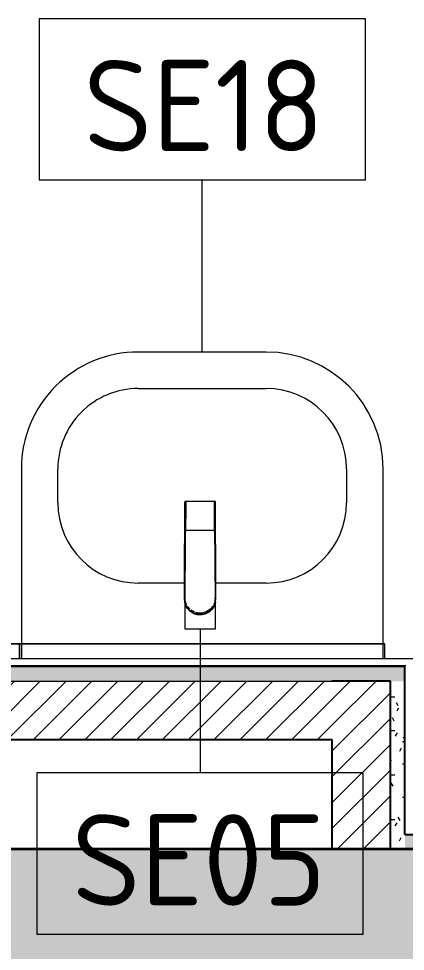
# Model space of a CAD drawing. Header units: millimetres. Extents: x 63482 to 319368, y -8553 to 29000.
# Drawn here: x 314428 to 314957, y 5260 to 6537 of the extents above; entities that cross this region are included whole.
import ezdxf

# ---------------------------------------------------------------- set-up
doc = ezdxf.new("R2010")
doc.units = ezdxf.units.MM
for name, color, linetype, lineweight, true_color in [('0-1', 7, 'Continuous', 9, 0x4994b4), ('A-WALL-1', 7, 'Continuous', 25, 0x3c3c3c), ('A-WALL-3', 7, 'Continuous', 35, 0x3c3c3c), ('A-WALL-FNSH-1', 7, 'Continuous', 15, 0x3c3c3c), ('P-SANR-FIXT-1', 7, 'Continuous', 15, 0x4994b4)]:
    doc.layers.add(name, color=color, linetype=linetype, lineweight=lineweight, true_color=true_color)
for name, color, linetype, lineweight in [('A-WALL', 7, 'Continuous', 9), ('I-FURN', 7, 'Continuous', 9), ('I-WALL', 7, 'Continuous', 9), ('P-SANR-FIXT-IDEN', 7, 'Continuous', 9)]:
    doc.layers.add(name, color=color, linetype=linetype, lineweight=lineweight)
doc.styles.add('GOST Common', font='GOST_Common.ttf', dxfattribs={"height": 125})
pattern_1 = [(45, (199296.17, 0), (-17.6776695, 17.6776695), [])]
pattern_2 = [(0, (199296.17, 0), (60.96, 15.24), [5.029, -40.691, 5.029, -40.691, -243.84]), (0, (199296.17, 0), (60.96, 15.24), [-91.44, 5.029, -86.411, 5.029, -40.691, -106.68]), (0, (199296.17, 0), (60.96, 15.24), [-228.6, 5.029, -25.451, 5.029, -71.171]), (120, (199319.03, 7.62), (-43.6782272, 45.1729086), [5.029, -40.691, 5.029, -40.691, -243.84]), (120, (199319.03, 7.62), (-43.6782272, 45.1729086), [-91.44, 5.029, -86.411, 5.029, -40.691, -106.68]), (120, (199319.03, 7.62), (-43.6782272, 45.1729086), [-228.6, 5.029, -25.451, 5.029, -71.171]), (240, (199326.65, 38.1), (-17.2817728, -60.4129086), [5.029, -40.691, 5.029, -40.691, -243.84]), (240, (199326.65, 38.1), (-17.2817728, -60.4129086), [-91.44, 5.029, -86.411, 5.029, -40.691, -106.68]), (240, (199326.65, 38.1), (-17.2817728, -60.4129086), [-228.6, 5.029, -25.451, 5.029, -71.171])]

# ---------------------------------------------------------------- blocks, each defined once
blk = doc.blocks.new('зеркало круглое500д - 1_22а зеркало круглое d500-V376-Фрагмент 3_3')
at = {"layer": 'I-FURN'}
for p, q in [((-250, 0), (-250, -20)), ((250, -20), (250, 0)), ((-250, -20), (243.7, -20)), ((250, -20), (-250, -20)), ((243.7, -20), (250, -20))]:
    blk.add_line(p, q, dxfattribs=at)
blk = doc.blocks.new('зеркало круглое500д - 1_22а зеркало круглое d500-30453653-Фрагмент 3_3')
at = {"layer": 'I-FURN'}
for p, q in [((-250, 0), (-250, -20)), ((250, -20), (250, 0)), ((-250, -20), (250, -20)), ((250, -20), (-250, -20))]:
    blk.add_line(p, q, dxfattribs=at)
blk = doc.blocks.new('Раковина Roca Debba 50x42 - гибкая подводка_ 640х550х165 PN6_3_ ХВ_ГВ накидная гайка BP DN15_ К-гл_кон_ П DN 50-30803987-Фрагмент 3_3')
at = {"layer": 'P-SANR-FIXT-1'}
for p, q in [((-255, -0.2), (-255, -20.2)), ((240, -20.2), (240, -0.2)), ((-255, -20.2), (-255, -260)), ((240, -260), (240, -20.2)), ((-95, -103.6), (-25.8, -103.6)), ((16.6, -103.6), (80, -103.6)), ((-205, -260), (-205, -213.6)), ((190, -213.6), (190, -260)), ((80, -370), (-95, -370)), ((-95, -420), (80, -420))]:
    blk.add_line(p, q, dxfattribs=at)
for centre, radius, start, end in [((-95, -213.6), 110, 90, 180), ((80, -213.6), 110, 0, 90), ((-95, -260), 160, 180, 270), ((-95, -260), 110, 180, 270), ((80, -260), 160, 270, 0), ((80, -260), 110, 270, 0)]:
    blk.add_arc(centre, radius, start, end, dxfattribs=at)
blk = doc.blocks.new('смеситель для раковины - Default-V393-Фрагмент 3_3')
at = {"layer": '0-1'}
for p, q in [((19.7, 151.6), (-19.8, 151.6)), ((-20.3, 110), (-20.4, 97.4)), ((19.8, 111.8), (-19.8, 111.8)), ((20.4, 97.4), (20.3, 110)), ((-18.9, 7.6), (-19.6, 9.7))]:
    blk.add_line(p, q, dxfattribs=at)
at = {"layer": '0-1', "flags": 128}
for points in [[(-20.7, 150.6), (-20.7, 150.2), (-20.7, 149.2), (-20.7, 148.3), (-20.7, 146.9), (-20.7, 145.4), (-20.8, 134.7), (-21.1, 63.6), (-21.1, 93.2)], [(19.7, 151.6), (20, 151.6), (20.2, 151.6), (20.5, 151.4), (20.6, 151.2), (20.7, 151.1), (20.8, 150.9), (20.8, 150.6)], [(21, 16.8), (21.2, 25.7), (21, 77.4), (21, 111.4)], [(-21.1, 22.4), (-21.1, 24.2), (-21.1, 63.3), (-21.1, 93.2)], [(-21.4, 39.6), (-21.2, 64), (-21.1, 88)], [(-20, 10.8), (-20.8, 13.2), (-20.9, 15.4)], [(12.1, -0.1), (16.4, 3.8), (19.5, 8.8), (21, 14.5), (21, 16)]]:
    blk.add_lwpolyline(points, dxfattribs=at)
at = {"layer": 'P-SANR-FIXT-1'}
for p, q in [((21, 151.6), (-21, 151.6)), ((-21, 151.6), (-21, -23)), ((-19.7, 144), (-19.8, 111.8)), ((19.8, 111.8), (19.7, 144)), ((19.9, 143.1), (19.9, 140.7)), ((21, -23), (21, 151.6)), ((19.9, 136.7), (19.9, 133.6)), ((19.9, 131), (20, 126.2)), ((20, 115.7), (20, 113.5)), ((20, 111.3), (20, 108.6)), ((-21, -23), (21, -23))]:
    blk.add_line(p, q, dxfattribs=at)
at = {"layer": 'P-SANR-FIXT-1', "flags": 128}
for points in [[(-21.1, 16.9), (-21.1, 42.2), (-21, 67.6), (-20.8, 118.3), (-20.7, 143.7), (-20.7, 149.4), (-20.8, 150.2), (-20.9, 145.3), (-20.9, 138.9), (-21.1, 88.1)], [(21.1, 88.1), (20.9, 138.9), (20.9, 145.3), (20.8, 150.2), (20.7, 149.4), (20.7, 143.7), (20.8, 118.3), (21, 67.6), (21.1, 42.2), (21.1, 16.9)], [(-19.9, 125.8), (-19.9, 133.8), (-19.9, 138.3)], [(-20, 109.4), (-20, 111), (-20, 119.8)], [(20, 123.6), (20, 119.9), (20, 117.9)], [(-15.9, 4.1), (-13.1, 1.6), (-12.1, 0.9)], [(12.1, 0.9), (13.1, 1.6), (15.9, 4.1)], [(-9.8, -0.4), (-6.1, -1.8), (-5.1, -2)], [(-2.7, -2.4), (-2.1, -2.5), (2.1, -2.5), (2.7, -2.4)], [(0.6, -3.9), (0.3, -3.9), (0.1, -3.9), (-0.1, -3.9), (-0.3, -3.9), (-0.6, -3.9)], [(5.1, -2), (6.1, -1.8), (9.8, -0.4)]]:
    blk.add_lwpolyline(points, dxfattribs=at)
at = {"layer": 'P-SANR-FIXT-1'}
for centre, major_axis, ratio, start_param, end_param in [((-19.8, 109.7), (-0.5, 0.002), 0.095846, 0.794229, 1.571164), ((19.8, 109.7), (0.5, 0.002), 0.095848, 4.711795, 5.488843), ((0, 17.2), (20.8, 0), 0.98634, 3.038054, 3.090126), ((0, 17.2), (20.8, 0), 0.98634, 3.29536, 3.441377), ((0, 17.2), (20.8, 0), 0.98634, 5.983401, 6.129418), ((0, 17.2), (20.8, 0), 0.98634, 0.051466, 0.103539), ((0, 17.2), (20.8, 0), 0.98634, 4.268583, 4.510817), ((0, 17.2), (18.5, 0), 0.986286, 4.671144, 4.753634), ((0, 17.2), (20.8, 0), 0.98634, 4.913948, 5.156189)]:
    blk.add_ellipse(centre, major_axis=major_axis, ratio=ratio, start_param=start_param, end_param=end_param, dxfattribs=at)
for points, knots in [([(-19.9, 147.4), (-19.9, 148), (-19.8, 149.3), (-19.8, 150.7), (-19.8, 151.5), (-19.8, 151.6), (-19.8, 151.6)], [0.1, 0.1, 0.1, 0.1, 0.2, 0.3, 0.4, 0.4725859, 0.4725859, 0.4725859, 0.4725859]), ([(-19.8, 151.6), (-19.7, 151.6), (-19.7, 151.6), (-19.7, 151.2), (-19.7, 150), (-19.7, 148.3), (-19.7, 146.2), (-19.7, 144.8), (-19.7, 144)], [0.4728347, 0.4728347, 0.4728347, 0.4728347, 0.5, 0.6, 0.7, 0.8, 0.9, 1, 1, 1, 1]), ([(19.7, 144), (19.7, 144.8), (19.7, 146.2), (19.7, 148.3), (19.7, 150), (19.7, 151.2), (19.7, 151.6), (19.7, 151.6), (19.7, 151.6)], [0, 0, 0, 0, 0.1, 0.2, 0.3, 0.4, 0.5, 0.5274121, 0.5274121, 0.5274121, 0.5274121]), ([(19.7, 151.6), (19.8, 151.6), (19.8, 151.5), (19.8, 150.7), (19.8, 149.3), (19.9, 148), (19.9, 147.4)], [0.5275209, 0.5275209, 0.5275209, 0.5275209, 0.6, 0.7, 0.8, 0.9, 0.9, 0.9, 0.9]), ([(-19.8, 111.8), (-19.8, 111.8), (-19.8, 111.7), (-19.8, 110.9), (-19.8, 110.1), (-19.8, 109.7)], [0.4695548, 0.4695548, 0.4695548, 0.4695548, 0.6, 0.8, 1, 1, 1, 1]), ([(19.8, 109.7), (19.8, 110.1), (19.8, 110.9), (19.8, 111.7), (19.8, 111.8), (19.8, 111.8)], [0, 0, 0, 0, 0.2, 0.4, 0.5304748, 0.5304748, 0.5304748, 0.5304748]), ([(-20.4, 97.4), (-20.4, 91.1), (-20.5, 81.8), (-20.6, 69.7), (-20.6, 60), (-20.7, 52.6), (-20.8, 47.4), (-20.8, 45.2), (-20.8, 43.5), (-20.9, 41.8), (-20.9, 39.8), (-20.9, 37.7), (-20.9, 36.2), (-20.9, 35.4), (-21, 34.1), (-21, 32.6), (-21, 31), (-21, 29.7), (-21, 28.6), (-21, 27.7), (-21, 26.8), (-21.1, 25.6), (-21.1, 22.9), (-21.1, 20.4), (-21.1, 18.4)], [0, 0, 0, 0, 0.222222, 0.333333, 0.444444, 0.583333, 0.618056, 0.652778, 0.670139, 0.6875, 0.722222, 0.756944, 0.774306, 0.782986, 0.791667, 0.826389, 0.84375, 0.861111, 0.878472, 0.887153, 0.895833, 0.913194, 0.930556, 1, 1, 1, 1]), ([(21.1, 18.4), (21.1, 19.2), (21.1, 20.8), (21.1, 23.1), (21.1, 25), (21.1, 26.5), (21, 27.6), (21, 28.6), (21, 30), (21, 31.7), (21, 33.4), (21, 34.6), (20.9, 35.2), (20.9, 35.7), (20.9, 36.3), (20.9, 36.9), (20.9, 38.1), (20.9, 39.8), (20.9, 41.4), (20.8, 42.8), (20.8, 44.1), (20.8, 45.8), (20.8, 48.6), (20.7, 53.5), (20.6, 60.7), (20.6, 68.9), (20.5, 76.5), (20.5, 85.7), (20.4, 92.7), (20.4, 97.4)], [0, 0, 0, 0, 0.027778, 0.055556, 0.083333, 0.097222, 0.111111, 0.125, 0.138889, 0.166667, 0.194444, 0.208333, 0.215278, 0.222222, 0.229167, 0.236111, 0.25, 0.277778, 0.305556, 0.319444, 0.333333, 0.361111, 0.388889, 0.444444, 0.555556, 0.666667, 0.75, 0.833333, 1, 1, 1, 1]), ([(-21.1, 88.1), (-21.1, 85.7), (-21.1, 82.2), (-21.1, 77.5), (-21.2, 73.9), (-21.2, 70.4), (-21.2, 66.8), (-21.2, 63.9), (-21.2, 61.5), (-21.2, 59.8), (-21.2, 58), (-21.2, 55.7), (-21.3, 52.8), (-21.3, 49.3), (-21.3, 46), (-21.3, 42.6), (-21.4, 40.5), (-21.4, 39.4)], [0, 0, 0, 0, 0.0833333, 0.125, 0.1666667, 0.2083333, 0.25, 0.2916667, 0.3125, 0.3333333, 0.3541667, 0.375, 0.4166667, 0.4583333, 0.5, 0.5416667, 0.5833333, 0.5833333, 0.5833333, 0.5833333]), ([(20.4, 88.2), (20.4, 88.1), (20.5, 88), (20.6, 87.8), (20.7, 87.5), (20.7, 87.4), (20.7, 87.3)], [0.19375, 0.19375, 0.19375, 0.19375, 0.25, 0.3, 0.35, 0.4, 0.4, 0.4, 0.4]), ([(21.4, 39.8), (21.4, 40.2), (21.4, 41), (21.3, 42.6), (21.3, 44.7), (21.3, 47.5), (21.3, 50.9), (21.2, 55.1), (21.2, 60), (21.2, 65.1), (21.2, 69.9), (21.2, 74.5), (21.1, 80.6), (21.1, 85.1), (21.1, 88.1)], [0.5714286, 0.5714286, 0.5714286, 0.5714286, 0.5892857, 0.6071429, 0.6428571, 0.6785714, 0.7142857, 0.75, 0.7857143, 0.8214286, 0.8571429, 0.8928571, 0.9285714, 1, 1, 1, 1]), ([(-16.4, 3.7), (-16.6, 4.1), (-17.6, 5.3), (-18.7, 7.1), (-19.6, 9), (-20.1, 10.6), (-20.6, 12.1), (-21, 14.3), (-21.1, 15.9), (-21.1, 16.9)], [0.5566569, 0.5566569, 0.5566569, 0.5566569, 0.6, 0.7, 0.75, 0.8, 0.85, 0.9, 1, 1, 1, 1]), ([(-21.1, 16.4), (-21.1, 14.3), (-20.4, 11.1), (-18.7, 7.6), (-17.5, 5.8), (-16.4, 4.5), (-15.2, 3.2), (-13.9, 2.1), (-12.5, 1), (-10.9, 0.1), (-9.2, -0.7), (-6.9, -1.7), (-3.8, -2.5), (0, -2.8), (3.8, -2.5), (6.9, -1.7), (9, -0.9), (10.1, -0.3), (10.9, 0.1), (11.7, 0.5), (12.7, 1.2), (13.9, 2), (15, 3), (15.8, 3.8), (16.4, 4.5), (17, 5.2), (17.7, 6.2), (18.6, 7.6), (19.3, 9), (19.7, 9.9), (19.9, 10.5), (20, 10.9), (20.2, 11.2), (20.3, 11.7), (20.6, 12.6), (20.8, 13.8), (21, 15.1), (21.1, 16), (21.1, 16.4)], [0, 0, 0, 0, 0.111111, 0.166667, 0.194444, 0.222222, 0.25, 0.277778, 0.305556, 0.333333, 0.361111, 0.388889, 0.444444, 0.5, 0.555556, 0.611111, 0.638889, 0.652778, 0.666667, 0.680556, 0.694444, 0.722222, 0.75, 0.763889, 0.777778, 0.791667, 0.805556, 0.833333, 0.861111, 0.875, 0.881944, 0.888889, 0.895833, 0.902778, 0.916667, 0.944444, 0.972222, 1, 1, 1, 1]), ([(-20.8, 14.6), (-20.7, 14.1), (-20.6, 12.9), (-20.2, 11.6), (-20, 10.9)], [0, 0, 0, 0, 0.4, 1, 1, 1, 1]), ([(-18.3, 9.9), (-18.8, 10.8), (-20.1, 14), (-20.7, 17.5), (-20.7, 19.9)], [-0.157337, -0.157337, -0.157337, -0.157337, -0.1111111, 0, 0, 0, 0]), ([(20.9, 14), (20.9, 13.9), (20.7, 12.8), (20.2, 10.6), (19, 7.6), (16.7, 3.9), (12.9, 0), (8, -2.6), (4.7, -3.4), (3.5, -3.6)], [0.0919533, 0.0919533, 0.0919533, 0.0919533, 0.1, 0.2, 0.3, 0.4, 0.6, 0.8, 0.9091362, 0.9091362, 0.9091362, 0.9091362]), ([(20.7, 19.9), (20.7, 17.5), (20.2, 14.2), (18.9, 11.2), (18.6, 10.4)], [-1, -1, -1, -1, -0.8888889, -0.8517044, -0.8517044, -0.8517044, -0.8517044]), ([(20.2, 11.7), (20.3, 12), (20.6, 12.9), (20.7, 13.9), (20.8, 14.6)], [0.2222222, 0.2222222, 0.2222222, 0.2222222, 0.4444444, 1, 1, 1, 1]), ([(-19.3, 9.3), (-19.1, 8.7), (-18.5, 7.4), (-17.6, 6.2), (-17.1, 5.5)], [0.2222222, 0.2222222, 0.2222222, 0.2222222, 0.4444444, 0.7777778, 0.7777778, 0.7777778, 0.7777778]), ([(-13.9, 4), (-14.7, 4.7), (-15.8, 6), (-16.9, 7.4), (-17.2, 8)], [-0.26859689, -0.26859689, -0.26859689, -0.26859689, -0.22222222, -0.18982564, -0.18982564, -0.18982564, -0.18982564]), ([(-10, -1.5), (-10.9, -1), (-12.8, 0.2), (-14.5, 1.7), (-15.3, 2.6), (-15.4, 2.7)], [0.3, 0.3, 0.3, 0.3, 0.4, 0.5, 0.5124698, 0.5124698, 0.5124698, 0.5124698]), ([(-7.8, 0), (-8.7, 0.4), (-10.3, 1.2), (-11.7, 2.2), (-12.3, 2.7)], [-0.37982072, -0.37982072, -0.37982072, -0.37982072, -0.33333333, -0.30027801, -0.30027801, -0.30027801, -0.30027801]), ([(17.3, 8), (16.9, 7.4), (15, 4.8), (10.7, 1.1), (3.8, -1.6), (-2, -1.6), (-5.1, -0.9), (-5.8, -0.7)], [-0.8101744, -0.8101744, -0.8101744, -0.8101744, -0.7777778, -0.6666667, -0.5555556, -0.4444444, -0.4109505, -0.4109505, -0.4109505, -0.4109505]), ([(17.1, 5.5), (17.5, 6), (18.6, 7.6), (19.5, 9.4), (19.9, 10.7)], [0.2222222, 0.2222222, 0.2222222, 0.2222222, 0.4444444, 0.9768048, 0.9768048, 0.9768048, 0.9768048]), ([(-0.6, -3.9), (-1.6, -3.9), (-3.8, -3.7), (-6.8, -2.9), (-8.7, -2.1), (-9.5, -1.7)], [0, 0, 0, 0, 0.1, 0.2, 0.2837623, 0.2837623, 0.2837623, 0.2837623]), ([(-0.6, -3.9), (-0.6, -3.9), (-0.6, -3.7), (-0.6, -3.5), (-0.6, -3.3), (-0.6, -3.2)], [0, 0, 0, 0, 0.3636364, 0.5454545, 0.7272727, 0.7272727, 0.7272727, 0.7272727]), ([(0.6, -3.9), (0.6, -3.9), (0.6, -3.7), (0.6, -3.5), (0.6, -3.3), (0.6, -3.2)], [0, 0, 0, 0, 0.3636364, 0.5454545, 0.7272727, 0.7272727, 0.7272727, 0.7272727])]:
    blk.add_open_spline(points, degree=3, knots=knots, dxfattribs=at)
for points in [[(-19.8, 111.8), (-19.8, 111.8), (-19.8, 111.8), (-19.8, 111.8)], [(-19.8, 110), (-19.8, 110.3), (-19.8, 110.6), (-19.8, 110.9)], [(19.8, 111.8), (19.8, 111.8), (19.8, 111.8), (19.8, 111.8)], [(19.8, 110.9), (19.8, 110.6), (19.8, 110.3), (19.8, 110)], [(-20.5, 88.2), (-20.6, 88.2), (-20.7, 88.2), (-20.8, 88.2)], [(2.5, -3.8), (1.8, -3.9), (1.2, -3.9), (0.6, -3.9)]]:
    blk.add_open_spline(points, degree=3, dxfattribs=at)
blk = doc.blocks.new('М_сантехническая_рамка1 - В рамке-30590747-Фрагмент 3_3')
at = {"layer": 'P-SANR-FIXT-IDEN'}
for p, q in [((4.293, 2.24), (-4.639, 2.24)), ((-4.639, 2.24), (-4.639, -2.178)), ((4.293, -2.178), (4.293, 2.24)), ((-4.639, -2.178), (4.293, -2.178))]:
    blk.add_line(p, q, dxfattribs=at)

msp = doc.modelspace()

# ---------------------------------------------------------------- hatches: boundary and pattern name
at = {"layer": 'I-WALL'}
h = msp.add_hatch(dxfattribs=at)
h.set_pattern_fill('FP_10', color=256, style=0, pattern_type=2)
h.set_pattern_definition(pattern_2)
h.paths.add_polyline_path([(314936.2, 5630), (314956.2, 5630), (314956.2, 5650), (312376.2, 5650), (312376.2, 5630), (314856.2, 5630)])
h = msp.add_hatch(dxfattribs=at)
h.set_pattern_fill('FP_9', color=256, style=0, pattern_type=2)
h.set_pattern_definition(pattern_1)
h.paths.add_polyline_path([(312356.2, 5550), (314856.2, 5550), (314856.2, 5630), (312356.2, 5630)])
h = msp.add_hatch(dxfattribs=at)
h.set_pattern_fill('FP_9', color=256, style=0, pattern_type=2)
h.set_pattern_definition(pattern_1)
h.paths.add_polyline_path([(314856.2, 5400), (314936.2, 5400), (314936.2, 5630), (314856.2, 5630), (314856.2, 5530.9)])
h = msp.add_hatch(dxfattribs=at)
h.set_pattern_fill('FP_10', color=256, style=0, pattern_type=2)
h.set_pattern_definition(pattern_2)
h.paths.add_polyline_path([(314956.2, 5400), (314956.2, 5630), (314936.2, 5630), (314936.2, 5400)])
h = msp.add_hatch(dxfattribs=at)
h.set_pattern_fill('FP_10', color=256, style=0, pattern_type=2)
h.set_pattern_definition(pattern_2)
h.paths.add_polyline_path([(314956.2, 5400), (316646.2, 5400.3), (316646.2, 5408), (316676.2, 5408), (316676.2, 5420), (314956.2, 5420)])
h.paths.add_polyline_path([(318096.2, 5400), (318096.2, 5420), (317726.2, 5420), (317726.2, 5408), (317756.2, 5408), (317756.2, 5400)])
h = msp.add_hatch(dxfattribs=at)
h.set_pattern_fill('FP_3', color=256, style=0, pattern_type=2)
h.set_pattern_definition([(45, (199296.17, 0), (-28.512667, 28.512667), []), (45, (199324.683, 0), (-28.512667, 28.512667), [50.403, -10.081, 1.676, -8.404])])
h.paths.add_polyline_path([(318626.2, 5180), (318626.2, 5400), (317726.2, 5400), (317726.2, 5180), (318586.2, 5180)])
h.paths.add_polyline_path([(311811.3, 5180), (316676.2, 5180), (316676.2, 5400), (311226.2, 5400), (311226.2, 5180)])

# ---------------------------------------------------------------- linework, layer by layer
at = {"layer": 'A-WALL'}
msp.add_line((312356.2, 5630), (314856.2, 5630), dxfattribs=at)
at = {"layer": 'A-WALL-1'}
for p, q in [((314956.2, 5650), (312376.2, 5650)), ((314956.2, 5420), (314956.2, 5650)), ((314936.2, 5630), (314856.2, 5630)), ((314936.2, 5400), (314936.2, 5630)), ((312356.2, 5550), (314856.2, 5550)), ((314856.2, 5550), (314856.2, 5400)), ((314956.2, 5420), (316676.2, 5420))]:
    msp.add_line(p, q, dxfattribs=at)
at = {"layer": 'A-WALL-3'}
msp.add_line((316646.2, 5400), (311226.2, 5400), dxfattribs=at)
at = {"layer": 'A-WALL-FNSH-1'}
msp.add_line((314957.2, 5651), (312377.2, 5651), dxfattribs=at)
at = {"layer": 'I-WALL'}
msp.add_line((312387.2, 5661), (314967.2, 5661), dxfattribs=at)
at = {"layer": 'P-SANR-FIXT-IDEN'}
for p, q in [((314678.7, 6080.8), (314678.7, 6316.5)), ((314675.8, 5701.7), (314675.8, 5504.3))]:
    msp.add_line(p, q, dxfattribs=at)

# ---------------------------------------------------------------- block references
at = {"layer": 'I-FURN', "rotation": 180}
for name, p in [('зеркало круглое500д - 1_22а зеркало круглое d500-V376-Фрагмент 3_3', (314178.8, 5661)), ('зеркало круглое500д - 1_22а зеркало круглое d500-30453653-Фрагмент 3_3', (314678.8, 5661))]:
    msp.add_blockref(name, p, dxfattribs=at)
at = {"layer": 'P-SANR-FIXT-1', "rotation": 180}
msp.add_blockref('Раковина Roca Debba 50x42 - гибкая подводка_ 640х550х165 PN6_3_ ХВ_ГВ накидная гайка BP DN15_ К-гл_кон_ П DN 50-30803987-Фрагмент 3_3', (314671.2, 5660.8), dxfattribs=at)
at = {"layer": 'P-SANR-FIXT-1'}
msp.add_blockref('смеситель для раковины - Default-V393-Фрагмент 3_3', (314675.8, 5724.7), dxfattribs=at)
at = {"layer": 'P-SANR-FIXT-IDEN', "xscale": 49.99999999999998, "yscale": 49.99999999999998, "zscale": 49.99999999999998}
for p in [(314687.4, 6425.4), (314684.5, 5392.3)]:
    msp.add_blockref('М_сантехническая_рамка1 - В рамке-30590747-Фрагмент 3_3', p, dxfattribs=at)

# ---------------------------------------------------------------- texts
at = {"layer": 'P-SANR-FIXT-IDEN', "char_height": 125, "attachment_point": 1, "style": 'GOST Common'}
for s, insert, width in [('SE18', (314516.3, 6480.8), 412.869), ('SE05', (314500.2, 5447.7), 444.937)]:
    msp.add_mtext(s, dxfattribs=dict(at, insert=insert, width=width))

doc.saveas('drawing.dxf')
